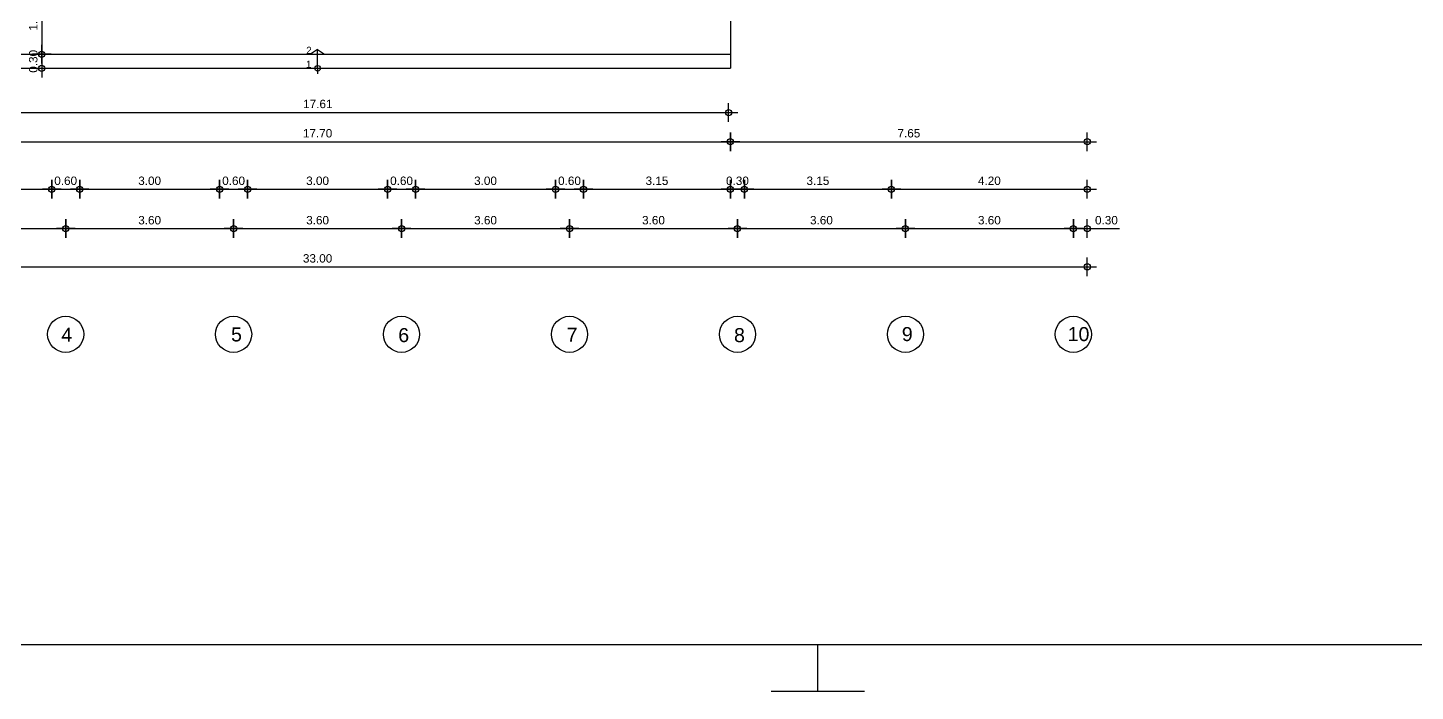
# Model space of a CAD drawing. Header units: metres. Extents: x -11 to 85, y -301 to 135.
# Drawn here: x 25.06 to 54.8, y -143.15 to -128.94 of the extents above; entities that cross this region are included whole.
import ezdxf
from ezdxf.enums import TextEntityAlignment as Align

# ---------------------------------------------------------------- set-up
doc = ezdxf.new("R2010")
doc.units = ezdxf.units.M
doc.header["$LTSCALE"] = 0.036
doc.header["$PDMODE"] = 2
for name, color, linetype in [('arxitek aorofos', 252, 'Continuous'), ('BORDER', 5, 'Continuous'), ('DIMBLK', 252, 'Continuous'), ('HLEK_FL001_SYMBOLS', 230, 'Continuous'), ('LAYER-ON', 4, 'Continuous'), ('MARKS', 2, 'Continuous')]:
    doc.layers.add(name, color=color, linetype=linetype)
doc.styles.add('COMU-N', font='arial.ttf')
doc.styles.get("Standard").update_dxf_attribs({"font": 'arial.ttf'})
doc.dimstyles.new('CADWDOT', dxfattribs={"dimscale": 0.1, "dimtxt": 1.8, "dimasz": 0.08, "dimexe": 2, "dimexo": 0, "dimgap": 0.09, "dimtad": 0, "dimrnd": 0.001, "dimzin": 0, "dimdsep": 46, "dimtxsty": 'Standard', "dimblk1": 'ARTDIM', "dimblk2": 'ARTDIM', "dimsah": 1, "dimcen": 0.09, "dimdle": 0.05, "dimse1": 1, "dimse2": 1, "dimadec": 0, "dimazin": 0, "dimtfac": 1, "dimtmove": 0, "dimatfit": 3, "dimldrblk": 'ARTDIM', "dimfxl": 2, "dimtvp": 0.9999, "dimtolj": 1, "dimtzin": 0, "dimarcsym": 0})

# ---------------------------------------------------------------- blocks, each defined once
blk = doc.blocks.new('art103')
at = {"layer": 'BORDER'}
blk.add_line((0.25, 0.25), (20.75, 0.25), dxfattribs=at)
at = {"layer": 'MARKS'}
for p, q in [((10.5, 0), (10.5, 0.25)), ((10.25, 0), (10.75, 0))]:
    blk.add_line(p, q, dxfattribs=at)
blk = doc.blocks.new('ARTDIM')
at = {"layer": 'DIMBLK'}
for p, q in [((-24.9975, 0), (24.9975, 0)), ((0, -24.9975), (0, 24.9975))]:
    blk.add_line(p, q, dxfattribs=at)
blk.add_circle((0, 0), 8.25, dxfattribs=at)
blk = doc.blocks.new('*D1031')
at = {"layer": 'arxitek aorofos', "color": 0, "lineweight": -2}
blk.add_line((14.782, -134.061), (47.766, -134.061), dxfattribs=at)
at = {"layer": 'Defpoints', "color": 0, "transparency": 16777216}
for p in [(14.774, -129.794), (47.774, -129.794), (47.774, -134.061)]:
    blk.add_point(p, dxfattribs=at)
at = {"layer": 'arxitek aorofos', "color": 0, "lineweight": -2, "xscale": 0.008, "yscale": 0.008, "zscale": 0.008, "rotation": 180}
blk.add_blockref('ARTDIM', (14.774, -134.061), dxfattribs=at)
at = {"layer": 'arxitek aorofos', "color": 0, "lineweight": -2, "xscale": 0.008, "yscale": 0.008, "zscale": 0.008}
blk.add_blockref('ARTDIM', (47.774, -134.061), dxfattribs=at)
at = {"layer": 'arxitek aorofos', "color": 0, "insert": (31.274, -133.881), "char_height": 0.18, "attachment_point": 5}
blk.add_mtext('\\A1;33.00', dxfattribs=at)
blk = doc.blocks.new('*D1035')
at = {"layer": 'arxitek aorofos', "color": 0, "lineweight": -2}
blk.add_line((22.282, -133.243), (25.866, -133.243), dxfattribs=at)
at = {"layer": 'Defpoints', "color": 0, "transparency": 16777216}
for p in [(25.874, -133.243), (22.274, -136.733), (25.874, -136.733)]:
    blk.add_point(p, dxfattribs=at)
at = {"layer": 'arxitek aorofos', "color": 0, "lineweight": -2, "xscale": 0.008, "yscale": 0.008, "zscale": 0.008, "rotation": 180}
blk.add_blockref('ARTDIM', (22.274, -133.243), dxfattribs=at)
at = {"layer": 'arxitek aorofos', "color": 0, "lineweight": -2, "xscale": 0.008, "yscale": 0.008, "zscale": 0.008}
blk.add_blockref('ARTDIM', (25.874, -133.243), dxfattribs=at)
at = {"layer": 'arxitek aorofos', "color": 0, "insert": (24.074, -133.063), "char_height": 0.18, "attachment_point": 5}
blk.add_mtext('\\A1;3.60', dxfattribs=at)
blk = doc.blocks.new('*D1036')
at = {"layer": 'arxitek aorofos', "color": 0, "lineweight": -2}
blk.add_line((25.882, -133.243), (29.466, -133.243), dxfattribs=at)
at = {"layer": 'Defpoints', "color": 0, "transparency": 16777216}
for p in [(29.474, -133.243), (25.874, -136.733), (29.474, -136.733)]:
    blk.add_point(p, dxfattribs=at)
at = {"layer": 'arxitek aorofos', "color": 0, "lineweight": -2, "xscale": 0.008, "yscale": 0.008, "zscale": 0.008, "rotation": 180}
blk.add_blockref('ARTDIM', (25.874, -133.243), dxfattribs=at)
at = {"layer": 'arxitek aorofos', "color": 0, "lineweight": -2, "xscale": 0.008, "yscale": 0.008, "zscale": 0.008}
blk.add_blockref('ARTDIM', (29.474, -133.243), dxfattribs=at)
at = {"layer": 'arxitek aorofos', "color": 0, "insert": (27.674, -133.063), "char_height": 0.18, "attachment_point": 5}
blk.add_mtext('\\A1;3.60', dxfattribs=at)
blk = doc.blocks.new('*D1037')
at = {"layer": 'arxitek aorofos', "color": 0, "lineweight": -2}
blk.add_line((29.482, -133.243), (33.066, -133.243), dxfattribs=at)
at = {"layer": 'Defpoints', "color": 0, "transparency": 16777216}
for p in [(33.074, -133.243), (29.474, -136.733), (33.074, -136.733)]:
    blk.add_point(p, dxfattribs=at)
at = {"layer": 'arxitek aorofos', "color": 0, "lineweight": -2, "xscale": 0.008, "yscale": 0.008, "zscale": 0.008, "rotation": 180}
blk.add_blockref('ARTDIM', (29.474, -133.243), dxfattribs=at)
at = {"layer": 'arxitek aorofos', "color": 0, "lineweight": -2, "xscale": 0.008, "yscale": 0.008, "zscale": 0.008}
blk.add_blockref('ARTDIM', (33.074, -133.243), dxfattribs=at)
at = {"layer": 'arxitek aorofos', "color": 0, "insert": (31.274, -133.063), "char_height": 0.18, "attachment_point": 5}
blk.add_mtext('\\A1;3.60', dxfattribs=at)
blk = doc.blocks.new('*D1038')
at = {"layer": 'arxitek aorofos', "color": 0, "lineweight": -2}
blk.add_line((33.082, -133.243), (36.666, -133.243), dxfattribs=at)
at = {"layer": 'Defpoints', "color": 0, "transparency": 16777216}
for p in [(36.674, -133.243), (33.074, -136.733), (36.674, -136.733)]:
    blk.add_point(p, dxfattribs=at)
at = {"layer": 'arxitek aorofos', "color": 0, "lineweight": -2, "xscale": 0.008, "yscale": 0.008, "zscale": 0.008, "rotation": 180}
blk.add_blockref('ARTDIM', (33.074, -133.243), dxfattribs=at)
at = {"layer": 'arxitek aorofos', "color": 0, "lineweight": -2, "xscale": 0.008, "yscale": 0.008, "zscale": 0.008}
blk.add_blockref('ARTDIM', (36.674, -133.243), dxfattribs=at)
at = {"layer": 'arxitek aorofos', "color": 0, "insert": (34.874, -133.063), "char_height": 0.18, "attachment_point": 5}
blk.add_mtext('\\A1;3.60', dxfattribs=at)
blk = doc.blocks.new('*D1039')
at = {"layer": 'arxitek aorofos', "color": 0, "lineweight": -2}
blk.add_line((36.682, -133.243), (40.266, -133.243), dxfattribs=at)
at = {"layer": 'Defpoints', "color": 0, "transparency": 16777216}
for p in [(40.274, -133.243), (36.674, -136.733), (40.274, -136.733)]:
    blk.add_point(p, dxfattribs=at)
at = {"layer": 'arxitek aorofos', "color": 0, "lineweight": -2, "xscale": 0.008, "yscale": 0.008, "zscale": 0.008, "rotation": 180}
blk.add_blockref('ARTDIM', (36.674, -133.243), dxfattribs=at)
at = {"layer": 'arxitek aorofos', "color": 0, "lineweight": -2, "xscale": 0.008, "yscale": 0.008, "zscale": 0.008}
blk.add_blockref('ARTDIM', (40.274, -133.243), dxfattribs=at)
at = {"layer": 'arxitek aorofos', "color": 0, "insert": (38.474, -133.063), "char_height": 0.18, "attachment_point": 5}
blk.add_mtext('\\A1;3.60', dxfattribs=at)
blk = doc.blocks.new('*D1040')
at = {"layer": 'arxitek aorofos', "color": 0, "lineweight": -2}
blk.add_line((40.282, -133.243), (43.866, -133.243), dxfattribs=at)
at = {"layer": 'Defpoints', "color": 0, "transparency": 16777216}
for p in [(43.874, -133.243), (40.274, -136.733), (43.874, -136.733)]:
    blk.add_point(p, dxfattribs=at)
at = {"layer": 'arxitek aorofos', "color": 0, "lineweight": -2, "xscale": 0.008, "yscale": 0.008, "zscale": 0.008, "rotation": 180}
blk.add_blockref('ARTDIM', (40.274, -133.243), dxfattribs=at)
at = {"layer": 'arxitek aorofos', "color": 0, "lineweight": -2, "xscale": 0.008, "yscale": 0.008, "zscale": 0.008}
blk.add_blockref('ARTDIM', (43.874, -133.243), dxfattribs=at)
at = {"layer": 'arxitek aorofos', "color": 0, "insert": (42.074, -133.063), "char_height": 0.18, "attachment_point": 5}
blk.add_mtext('\\A1;3.60', dxfattribs=at)
blk = doc.blocks.new('*D1041')
at = {"layer": 'arxitek aorofos', "color": 0, "lineweight": -2}
blk.add_line((43.882, -133.243), (47.466, -133.243), dxfattribs=at)
at = {"layer": 'Defpoints', "color": 0, "transparency": 16777216}
for p in [(47.474, -133.243), (43.874, -136.733), (47.474, -136.733)]:
    blk.add_point(p, dxfattribs=at)
at = {"layer": 'arxitek aorofos', "color": 0, "lineweight": -2, "xscale": 0.008, "yscale": 0.008, "zscale": 0.008, "rotation": 180}
blk.add_blockref('ARTDIM', (43.874, -133.243), dxfattribs=at)
at = {"layer": 'arxitek aorofos', "color": 0, "lineweight": -2, "xscale": 0.008, "yscale": 0.008, "zscale": 0.008}
blk.add_blockref('ARTDIM', (47.474, -133.243), dxfattribs=at)
at = {"layer": 'arxitek aorofos', "color": 0, "insert": (45.674, -133.063), "char_height": 0.18, "attachment_point": 5}
blk.add_mtext('\\A1;3.60', dxfattribs=at)
blk = doc.blocks.new('*D1042')
at = {"layer": 'arxitek aorofos', "color": 0, "lineweight": -2}
for p, q in [((47.482, -133.243), (47.766, -133.243)), ((47.774, -133.243), (48.466, -133.243))]:
    blk.add_line(p, q, dxfattribs=at)
at = {"layer": 'Defpoints', "color": 0, "transparency": 16777216}
for p in [(47.774, -129.621), (47.774, -133.243), (47.474, -136.733)]:
    blk.add_point(p, dxfattribs=at)
at = {"layer": 'arxitek aorofos', "color": 0, "lineweight": -2, "xscale": 0.008, "yscale": 0.008, "zscale": 0.008, "rotation": 180}
blk.add_blockref('ARTDIM', (47.474, -133.243), dxfattribs=at)
at = {"layer": 'arxitek aorofos', "color": 0, "lineweight": -2, "xscale": 0.008, "yscale": 0.008, "zscale": 0.008}
blk.add_blockref('ARTDIM', (47.774, -133.243), dxfattribs=at)
at = {"layer": 'arxitek aorofos', "color": 0, "insert": (48.183, -133.063), "char_height": 0.18, "attachment_point": 5}
blk.add_mtext('\\A1;0.30', dxfattribs=at)
blk = doc.blocks.new('*D1046')
at = {"layer": 'arxitek aorofos', "color": 0, "lineweight": -2}
blk.add_line((22.432, -132.398), (25.566, -132.398), dxfattribs=at)
at = {"layer": 'Defpoints', "color": 0, "transparency": 16777216}
for p in [(22.424, -129.621), (25.574, -129.621), (25.574, -132.398)]:
    blk.add_point(p, dxfattribs=at)
at = {"layer": 'arxitek aorofos', "color": 0, "lineweight": -2, "xscale": 0.008, "yscale": 0.008, "zscale": 0.008, "rotation": 180}
blk.add_blockref('ARTDIM', (22.424, -132.398), dxfattribs=at)
at = {"layer": 'arxitek aorofos', "color": 0, "lineweight": -2, "xscale": 0.008, "yscale": 0.008, "zscale": 0.008}
blk.add_blockref('ARTDIM', (25.574, -132.398), dxfattribs=at)
at = {"layer": 'arxitek aorofos', "color": 0, "insert": (23.999, -132.218), "char_height": 0.18, "attachment_point": 5}
blk.add_mtext('\\A1;3.15', dxfattribs=at)
blk = doc.blocks.new('*D1047')
at = {"layer": 'arxitek aorofos', "color": 0, "lineweight": -2}
blk.add_line((25.582, -132.398), (26.166, -132.398), dxfattribs=at)
at = {"layer": 'Defpoints', "color": 0, "transparency": 16777216}
for p in [(25.574, -129.621), (26.174, -129.621), (26.174, -132.398)]:
    blk.add_point(p, dxfattribs=at)
at = {"layer": 'arxitek aorofos', "color": 0, "lineweight": -2, "xscale": 0.008, "yscale": 0.008, "zscale": 0.008, "rotation": 180}
blk.add_blockref('ARTDIM', (25.574, -132.398), dxfattribs=at)
at = {"layer": 'arxitek aorofos', "color": 0, "lineweight": -2, "xscale": 0.008, "yscale": 0.008, "zscale": 0.008}
blk.add_blockref('ARTDIM', (26.174, -132.398), dxfattribs=at)
at = {"layer": 'arxitek aorofos', "color": 0, "insert": (25.874, -132.218), "char_height": 0.18, "attachment_point": 5}
blk.add_mtext('\\A1;0.60', dxfattribs=at)
blk = doc.blocks.new('*D1048')
at = {"layer": 'arxitek aorofos', "color": 0, "lineweight": -2}
blk.add_line((26.182, -132.398), (29.166, -132.398), dxfattribs=at)
at = {"layer": 'Defpoints', "color": 0, "transparency": 16777216}
for p in [(26.174, -129.621), (29.174, -129.621), (29.174, -132.398)]:
    blk.add_point(p, dxfattribs=at)
at = {"layer": 'arxitek aorofos', "color": 0, "lineweight": -2, "xscale": 0.008, "yscale": 0.008, "zscale": 0.008, "rotation": 180}
blk.add_blockref('ARTDIM', (26.174, -132.398), dxfattribs=at)
at = {"layer": 'arxitek aorofos', "color": 0, "lineweight": -2, "xscale": 0.008, "yscale": 0.008, "zscale": 0.008}
blk.add_blockref('ARTDIM', (29.174, -132.398), dxfattribs=at)
at = {"layer": 'arxitek aorofos', "color": 0, "insert": (27.674, -132.218), "char_height": 0.18, "attachment_point": 5}
blk.add_mtext('\\A1;3.00', dxfattribs=at)
blk = doc.blocks.new('*D1049')
at = {"layer": 'arxitek aorofos', "color": 0, "lineweight": -2}
blk.add_line((29.182, -132.398), (29.766, -132.398), dxfattribs=at)
at = {"layer": 'Defpoints', "color": 0, "transparency": 16777216}
for p in [(29.174, -129.621), (29.774, -129.621), (29.774, -132.398)]:
    blk.add_point(p, dxfattribs=at)
at = {"layer": 'arxitek aorofos', "color": 0, "lineweight": -2, "xscale": 0.008, "yscale": 0.008, "zscale": 0.008, "rotation": 180}
blk.add_blockref('ARTDIM', (29.174, -132.398), dxfattribs=at)
at = {"layer": 'arxitek aorofos', "color": 0, "lineweight": -2, "xscale": 0.008, "yscale": 0.008, "zscale": 0.008}
blk.add_blockref('ARTDIM', (29.774, -132.398), dxfattribs=at)
at = {"layer": 'arxitek aorofos', "color": 0, "insert": (29.474, -132.218), "char_height": 0.18, "attachment_point": 5}
blk.add_mtext('\\A1;0.60', dxfattribs=at)
blk = doc.blocks.new('*D1050')
at = {"layer": 'arxitek aorofos', "color": 0, "lineweight": -2}
blk.add_line((29.782, -132.398), (32.766, -132.398), dxfattribs=at)
at = {"layer": 'Defpoints', "color": 0, "transparency": 16777216}
for p in [(29.774, -129.621), (32.774, -129.621), (32.774, -132.398)]:
    blk.add_point(p, dxfattribs=at)
at = {"layer": 'arxitek aorofos', "color": 0, "lineweight": -2, "xscale": 0.008, "yscale": 0.008, "zscale": 0.008, "rotation": 180}
blk.add_blockref('ARTDIM', (29.774, -132.398), dxfattribs=at)
at = {"layer": 'arxitek aorofos', "color": 0, "lineweight": -2, "xscale": 0.008, "yscale": 0.008, "zscale": 0.008}
blk.add_blockref('ARTDIM', (32.774, -132.398), dxfattribs=at)
at = {"layer": 'arxitek aorofos', "color": 0, "insert": (31.274, -132.218), "char_height": 0.18, "attachment_point": 5}
blk.add_mtext('\\A1;3.00', dxfattribs=at)
blk = doc.blocks.new('*D1051')
at = {"layer": 'arxitek aorofos', "color": 0, "lineweight": -2}
blk.add_line((32.782, -132.398), (33.366, -132.398), dxfattribs=at)
at = {"layer": 'Defpoints', "color": 0, "transparency": 16777216}
for p in [(32.774, -129.621), (33.374, -129.621), (33.374, -132.398)]:
    blk.add_point(p, dxfattribs=at)
at = {"layer": 'arxitek aorofos', "color": 0, "lineweight": -2, "xscale": 0.008, "yscale": 0.008, "zscale": 0.008, "rotation": 180}
blk.add_blockref('ARTDIM', (32.774, -132.398), dxfattribs=at)
at = {"layer": 'arxitek aorofos', "color": 0, "lineweight": -2, "xscale": 0.008, "yscale": 0.008, "zscale": 0.008}
blk.add_blockref('ARTDIM', (33.374, -132.398), dxfattribs=at)
at = {"layer": 'arxitek aorofos', "color": 0, "insert": (33.074, -132.218), "char_height": 0.18, "attachment_point": 5}
blk.add_mtext('\\A1;0.60', dxfattribs=at)
blk = doc.blocks.new('*D1052')
at = {"layer": 'arxitek aorofos', "color": 0, "lineweight": -2}
blk.add_line((33.382, -132.398), (36.366, -132.398), dxfattribs=at)
at = {"layer": 'Defpoints', "color": 0, "transparency": 16777216}
for p in [(33.374, -129.621), (36.374, -129.621), (36.374, -132.398)]:
    blk.add_point(p, dxfattribs=at)
at = {"layer": 'arxitek aorofos', "color": 0, "lineweight": -2, "xscale": 0.008, "yscale": 0.008, "zscale": 0.008, "rotation": 180}
blk.add_blockref('ARTDIM', (33.374, -132.398), dxfattribs=at)
at = {"layer": 'arxitek aorofos', "color": 0, "lineweight": -2, "xscale": 0.008, "yscale": 0.008, "zscale": 0.008}
blk.add_blockref('ARTDIM', (36.374, -132.398), dxfattribs=at)
at = {"layer": 'arxitek aorofos', "color": 0, "insert": (34.874, -132.218), "char_height": 0.18, "attachment_point": 5}
blk.add_mtext('\\A1;3.00', dxfattribs=at)
blk = doc.blocks.new('*D1053')
at = {"layer": 'arxitek aorofos', "color": 0, "lineweight": -2}
blk.add_line((36.382, -132.398), (36.966, -132.398), dxfattribs=at)
at = {"layer": 'Defpoints', "color": 0, "transparency": 16777216}
for p in [(36.374, -129.621), (36.974, -129.621), (36.974, -132.398)]:
    blk.add_point(p, dxfattribs=at)
at = {"layer": 'arxitek aorofos', "color": 0, "lineweight": -2, "xscale": 0.008, "yscale": 0.008, "zscale": 0.008, "rotation": 180}
blk.add_blockref('ARTDIM', (36.374, -132.398), dxfattribs=at)
at = {"layer": 'arxitek aorofos', "color": 0, "lineweight": -2, "xscale": 0.008, "yscale": 0.008, "zscale": 0.008}
blk.add_blockref('ARTDIM', (36.974, -132.398), dxfattribs=at)
at = {"layer": 'arxitek aorofos', "color": 0, "insert": (36.674, -132.218), "char_height": 0.18, "attachment_point": 5}
blk.add_mtext('\\A1;0.60', dxfattribs=at)
blk = doc.blocks.new('*D1054')
at = {"layer": 'arxitek aorofos', "color": 0, "lineweight": -2}
blk.add_line((36.982, -132.398), (40.116, -132.398), dxfattribs=at)
at = {"layer": 'Defpoints', "color": 0, "transparency": 16777216}
for p in [(36.974, -129.621), (40.124, -129.621), (40.124, -132.398)]:
    blk.add_point(p, dxfattribs=at)
at = {"layer": 'arxitek aorofos', "color": 0, "lineweight": -2, "xscale": 0.008, "yscale": 0.008, "zscale": 0.008, "rotation": 180}
blk.add_blockref('ARTDIM', (36.974, -132.398), dxfattribs=at)
at = {"layer": 'arxitek aorofos', "color": 0, "lineweight": -2, "xscale": 0.008, "yscale": 0.008, "zscale": 0.008}
blk.add_blockref('ARTDIM', (40.124, -132.398), dxfattribs=at)
at = {"layer": 'arxitek aorofos', "color": 0, "insert": (38.549, -132.218), "char_height": 0.18, "attachment_point": 5}
blk.add_mtext('\\A1;3.15', dxfattribs=at)
blk = doc.blocks.new('*D1055')
at = {"layer": 'arxitek aorofos', "color": 0, "lineweight": -2}
blk.add_line((40.132, -132.398), (40.416, -132.398), dxfattribs=at)
at = {"layer": 'Defpoints', "color": 0, "transparency": 16777216}
for p in [(40.124, -129.621), (40.424, -129.621), (40.424, -132.398)]:
    blk.add_point(p, dxfattribs=at)
at = {"layer": 'arxitek aorofos', "color": 0, "lineweight": -2, "xscale": 0.008, "yscale": 0.008, "zscale": 0.008, "rotation": 180}
blk.add_blockref('ARTDIM', (40.124, -132.398), dxfattribs=at)
at = {"layer": 'arxitek aorofos', "color": 0, "lineweight": -2, "xscale": 0.008, "yscale": 0.008, "zscale": 0.008}
blk.add_blockref('ARTDIM', (40.424, -132.398), dxfattribs=at)
at = {"layer": 'arxitek aorofos', "color": 0, "insert": (40.274, -132.218), "char_height": 0.18, "attachment_point": 5}
blk.add_mtext('\\A1;0.30', dxfattribs=at)
blk = doc.blocks.new('*D1056')
at = {"layer": 'arxitek aorofos', "color": 0, "lineweight": -2}
blk.add_line((40.432, -132.398), (43.566, -132.398), dxfattribs=at)
at = {"layer": 'Defpoints', "color": 0, "transparency": 16777216}
for p in [(40.424, -129.621), (43.574, -129.621), (43.574, -132.398)]:
    blk.add_point(p, dxfattribs=at)
at = {"layer": 'arxitek aorofos', "color": 0, "lineweight": -2, "xscale": 0.008, "yscale": 0.008, "zscale": 0.008, "rotation": 180}
blk.add_blockref('ARTDIM', (40.424, -132.398), dxfattribs=at)
at = {"layer": 'arxitek aorofos', "color": 0, "lineweight": -2, "xscale": 0.008, "yscale": 0.008, "zscale": 0.008}
blk.add_blockref('ARTDIM', (43.574, -132.398), dxfattribs=at)
at = {"layer": 'arxitek aorofos', "color": 0, "insert": (41.999, -132.218), "char_height": 0.18, "attachment_point": 5}
blk.add_mtext('\\A1;3.15', dxfattribs=at)
blk = doc.blocks.new('*D1057')
at = {"layer": 'arxitek aorofos', "color": 0, "lineweight": -2}
blk.add_line((43.582, -132.398), (47.766, -132.398), dxfattribs=at)
at = {"layer": 'Defpoints', "color": 0, "transparency": 16777216}
for p in [(43.574, -129.621), (47.774, -129.621), (47.774, -132.398)]:
    blk.add_point(p, dxfattribs=at)
at = {"layer": 'arxitek aorofos', "color": 0, "lineweight": -2, "xscale": 0.008, "yscale": 0.008, "zscale": 0.008, "rotation": 180}
blk.add_blockref('ARTDIM', (43.574, -132.398), dxfattribs=at)
at = {"layer": 'arxitek aorofos', "color": 0, "lineweight": -2, "xscale": 0.008, "yscale": 0.008, "zscale": 0.008}
blk.add_blockref('ARTDIM', (47.774, -132.398), dxfattribs=at)
at = {"layer": 'arxitek aorofos', "color": 0, "insert": (45.674, -132.218), "char_height": 0.18, "attachment_point": 5}
blk.add_mtext('\\A1;4.20', dxfattribs=at)
blk = doc.blocks.new('*D1154')
at = {"layer": 'arxitek aorofos', "color": 0, "lineweight": -2}
blk.add_line((25.36, -128.015), (25.36, -129.499), dxfattribs=at)
at = {"layer": 'Defpoints', "color": 0, "transparency": 16777216}
for p in [(25.574, -128.007), (25.36, -129.507), (25.574, -129.507)]:
    blk.add_point(p, dxfattribs=at)
at = {"layer": 'arxitek aorofos', "color": 0, "lineweight": -2, "xscale": 0.008, "yscale": 0.008, "zscale": 0.008}
for p, rotation in [((25.36, -128.007), 90), ((25.36, -129.507), 270)]:
    blk.add_blockref('ARTDIM', p, dxfattribs=dict(at, rotation=rotation))
at = {"layer": 'arxitek aorofos', "color": 0, "insert": (25.18, -128.757), "char_height": 0.18, "attachment_point": 5, "rotation": 90}
blk.add_mtext('\\A1;1.50', dxfattribs=at)
blk = doc.blocks.new('*D1166')
at = {"layer": 'arxitek aorofos', "color": 0, "lineweight": -2}
blk.add_line((25.36, -129.515), (25.36, -129.799), dxfattribs=at)
at = {"layer": 'Defpoints', "color": 0, "transparency": 16777216}
for p in [(22.424, -129.507), (22.424, -129.807), (25.36, -129.807)]:
    blk.add_point(p, dxfattribs=at)
at = {"layer": 'arxitek aorofos', "color": 0, "lineweight": -2, "xscale": 0.008, "yscale": 0.008, "zscale": 0.008}
for p, rotation in [((25.36, -129.507), 90), ((25.36, -129.807), 270)]:
    blk.add_blockref('ARTDIM', p, dxfattribs=dict(at, rotation=rotation))
at = {"layer": 'arxitek aorofos', "color": 0, "insert": (25.18, -129.657), "char_height": 0.18, "attachment_point": 5, "rotation": 90}
blk.add_mtext('\\A1;0.30', dxfattribs=at)
blk = doc.blocks.new('*D1183')
at = {"layer": 'arxitek aorofos', "color": 0, "lineweight": -2}
blk.add_line((22.432, -131.38), (40.116, -131.38), dxfattribs=at)
at = {"layer": 'Defpoints', "color": 0, "transparency": 16777216}
for p in [(22.424, -130.107), (40.124, -130.107), (40.124, -131.38)]:
    blk.add_point(p, dxfattribs=at)
at = {"layer": 'arxitek aorofos', "color": 0, "lineweight": -2, "xscale": 0.008, "yscale": 0.008, "zscale": 0.008, "rotation": 180}
blk.add_blockref('ARTDIM', (22.424, -131.38), dxfattribs=at)
at = {"layer": 'arxitek aorofos', "color": 0, "lineweight": -2, "xscale": 0.008, "yscale": 0.008, "zscale": 0.008}
blk.add_blockref('ARTDIM', (40.124, -131.38), dxfattribs=at)
at = {"layer": 'arxitek aorofos', "color": 0, "insert": (31.274, -131.2), "char_height": 0.18, "attachment_point": 5}
blk.add_mtext('\\A1;17.70', dxfattribs=at)
blk = doc.blocks.new('*D1184')
at = {"layer": 'arxitek aorofos', "color": 0, "lineweight": -2}
blk.add_line((40.132, -131.38), (47.766, -131.38), dxfattribs=at)
at = {"layer": 'Defpoints', "color": 0, "transparency": 16777216}
for p in [(40.124, -128.007), (47.774, -128.007), (47.774, -131.38)]:
    blk.add_point(p, dxfattribs=at)
at = {"layer": 'arxitek aorofos', "color": 0, "lineweight": -2, "xscale": 0.008, "yscale": 0.008, "zscale": 0.008, "rotation": 180}
blk.add_blockref('ARTDIM', (40.124, -131.38), dxfattribs=at)
at = {"layer": 'arxitek aorofos', "color": 0, "lineweight": -2, "xscale": 0.008, "yscale": 0.008, "zscale": 0.008}
blk.add_blockref('ARTDIM', (47.774, -131.38), dxfattribs=at)
at = {"layer": 'arxitek aorofos', "color": 0, "insert": (43.949, -131.2), "char_height": 0.18, "attachment_point": 5}
blk.add_mtext('\\A1;7.65', dxfattribs=at)
blk = doc.blocks.new('*D1901')
at = {"layer": 'Defpoints', "color": 0, "transparency": 16777216}
for p in [(22.474, -125.823), (40.084, -125.823), (40.084, -130.756)]:
    blk.add_point(p, dxfattribs=at)
at = {"layer": 'HLEK_FL001_SYMBOLS', "color": 0, "lineweight": -2, "transparency": 16777216}
blk.add_line((22.482, -130.756), (40.076, -130.756), dxfattribs=at)
at = {"layer": 'HLEK_FL001_SYMBOLS', "color": 0, "lineweight": -2, "transparency": 16777216, "xscale": 0.008, "yscale": 0.008, "zscale": 0.008, "rotation": 180}
blk.add_blockref('ARTDIM', (22.474, -130.756), dxfattribs=at)
at = {"layer": 'HLEK_FL001_SYMBOLS', "color": 0, "lineweight": -2, "transparency": 16777216, "xscale": 0.008, "yscale": 0.008, "zscale": 0.008}
blk.add_blockref('ARTDIM', (40.084, -130.756), dxfattribs=at)
at = {"layer": 'HLEK_FL001_SYMBOLS', "color": 0, "transparency": 16777216, "insert": (31.279, -130.572), "char_height": 0.18, "attachment_point": 5}
blk.add_mtext('\\A1;17.61', dxfattribs=at)

msp = doc.modelspace()

# ---------------------------------------------------------------- linework, layer by layer
at = {"layer": 'arxitek aorofos'}
for p, q in [((40.124, -128.007), (40.124, -129.807)), ((22.424, -129.507), (40.124, -129.507)), ((31.274, -129.407), (31.124, -129.507)), ((31.274, -129.407), (31.424, -129.507)), ((31.274, -129.807), (31.274, -129.407)), ((22.424, -129.807), (40.124, -129.807)), ((31.274, -129.807), (31.274, -129.927))]:
    msp.add_line(p, q, dxfattribs=at)
for centre, radius in [((31.274, -129.807), 0.06), ((25.874, -135.507), 0.387), ((29.474, -135.507), 0.387), ((33.074, -135.507), 0.387), ((36.674, -135.507), 0.387), ((40.274, -135.507), 0.387), ((43.874, -135.507), 0.387), ((47.474, -135.507), 0.387)]:
    msp.add_circle(centre, radius, dxfattribs=at)

# ---------------------------------------------------------------- block references
at = {"layer": 'LAYER-ON', "xscale": 4, "yscale": 4, "zscale": 4}
msp.add_blockref('art103', (0, -143.155), dxfattribs=at)

# ---------------------------------------------------------------- texts
at = {"layer": 'arxitek aorofos', "style": 'COMU-N'}
for s, p in [('2', (31.089, -129.42, 0.51)), ('1', (31.084, -129.72, 0.51))]:
    msp.add_text(s, height=0.15, dxfattribs=at).set_placement(p, align=Align.MIDDLE)
for s, p in [('4', (25.781, -135.666)), ('5', (29.419, -135.659)), ('6', (33.003, -135.674)), ('7', (36.612, -135.666)), ('8', (40.201, -135.674)), ('9', (43.797, -135.652)), ('10', (47.352, -135.652))]:
    msp.add_text(s, height=0.3, dxfattribs=at).set_placement(p)

# ---------------------------------------------------------------- dimensions: what is measured, and where the dimension line sits
at = {"layer": 'arxitek aorofos'}
dim = msp.add_linear_dim(base=(25.36, -129.507), p1=(25.574, -128.007), p2=(25.574, -129.507), angle=90, dimstyle='CADWDOT', dxfattribs=at)
dim.commit()
dim.dimension.update_dxf_attribs({"geometry": '*D1154', "text_midpoint": (25.18, -128.757)})
for p1, p2, distance, picture, middle in [((40.124, -128.007), (47.774, -128.007), -3.373, '*D1184', (43.949, -131.2)), ((22.424, -130.107), (40.124, -130.107), -1.273, '*D1183', (31.274, -131.2))]:
    dim = msp.add_aligned_dim(p1=p1, p2=p2, distance=distance, dimstyle='CADWDOT', dxfattribs=at)
    dim.commit()
    dim.dimension.update_dxf_attribs({"geometry": picture, "text_midpoint": middle})
dim = msp.add_linear_dim(base=(25.36, -129.807), p1=(22.424, -129.507), p2=(22.424, -129.807), angle=90, dimstyle='CADWDOT', dxfattribs=at)
dim.commit()
dim.dimension.update_dxf_attribs({"geometry": '*D1166', "text_midpoint": (25.36, -129.657), "dimtype": 160})
for base, p1, p2, picture, middle in [((25.574, -132.398), (22.424, -129.621), (25.574, -129.621), '*D1046', (23.999, -132.218)), ((29.174, -132.398), (26.174, -129.621), (29.174, -129.621), '*D1048', (27.674, -132.218)), ((32.774, -132.398), (29.774, -129.621), (32.774, -129.621), '*D1050', (31.274, -132.218)), ((36.374, -132.398), (33.374, -129.621), (36.374, -129.621), '*D1052', (34.874, -132.218)), ((40.124, -132.398), (36.974, -129.621), (40.124, -129.621), '*D1054', (38.549, -132.218)), ((43.574, -132.398), (40.424, -129.621), (43.574, -129.621), '*D1056', (41.999, -132.218)), ((47.774, -132.398), (43.574, -129.621), (47.774, -129.621), '*D1057', (45.674, -132.218)), ((47.774, -134.061), (14.774, -129.794), (47.774, -129.794), '*D1031', (31.274, -133.881)), ((25.874, -133.243), (22.274, -136.733), (25.874, -136.733), '*D1035', (24.074, -133.063)), ((29.474, -133.243), (25.874, -136.733), (29.474, -136.733), '*D1036', (27.674, -133.063)), ((33.074, -133.243), (29.474, -136.733), (33.074, -136.733), '*D1037', (31.274, -133.063)), ((36.674, -133.243), (33.074, -136.733), (36.674, -136.733), '*D1038', (34.874, -133.063)), ((40.274, -133.243), (36.674, -136.733), (40.274, -136.733), '*D1039', (38.474, -133.063)), ((43.874, -133.243), (40.274, -136.733), (43.874, -136.733), '*D1040', (42.074, -133.063)), ((47.474, -133.243), (43.874, -136.733), (47.474, -136.733), '*D1041', (45.674, -133.063))]:
    dim = msp.add_linear_dim(base=base, p1=p1, p2=p2, dimstyle='CADWDOT', dxfattribs=at)
    dim.commit()
    dim.dimension.update_dxf_attribs({"geometry": picture, "text_midpoint": middle})
for base, p1, p2, picture, middle in [((26.174, -132.398), (25.574, -129.621), (26.174, -129.621), '*D1047', (25.874, -132.398)), ((29.774, -132.398), (29.174, -129.621), (29.774, -129.621), '*D1049', (29.474, -132.398)), ((33.374, -132.398), (32.774, -129.621), (33.374, -129.621), '*D1051', (33.074, -132.398)), ((36.974, -132.398), (36.374, -129.621), (36.974, -129.621), '*D1053', (36.674, -132.398)), ((40.424, -132.398), (40.124, -129.621), (40.424, -129.621), '*D1055', (40.274, -132.398)), ((47.774, -133.243), (47.474, -136.733), (47.774, -129.621), '*D1042', (48.183, -133.243))]:
    dim = msp.add_linear_dim(base=base, p1=p1, p2=p2, dimstyle='CADWDOT', dxfattribs=at)
    dim.commit()
    dim.dimension.update_dxf_attribs({"geometry": picture, "text_midpoint": middle, "dimtype": 160})
at = {"layer": 'HLEK_FL001_SYMBOLS'}
dim = msp.add_linear_dim(base=(40.084, -130.756), p1=(22.474, -125.823), p2=(40.084, -125.823), dimstyle='CADWDOT', override={"dimfxl": 0.18}, dxfattribs=at)
dim.commit()
dim.dimension.update_dxf_attribs({"geometry": '*D1901', "text_midpoint": (31.279, -130.572)})

doc.saveas('drawing.dxf')
